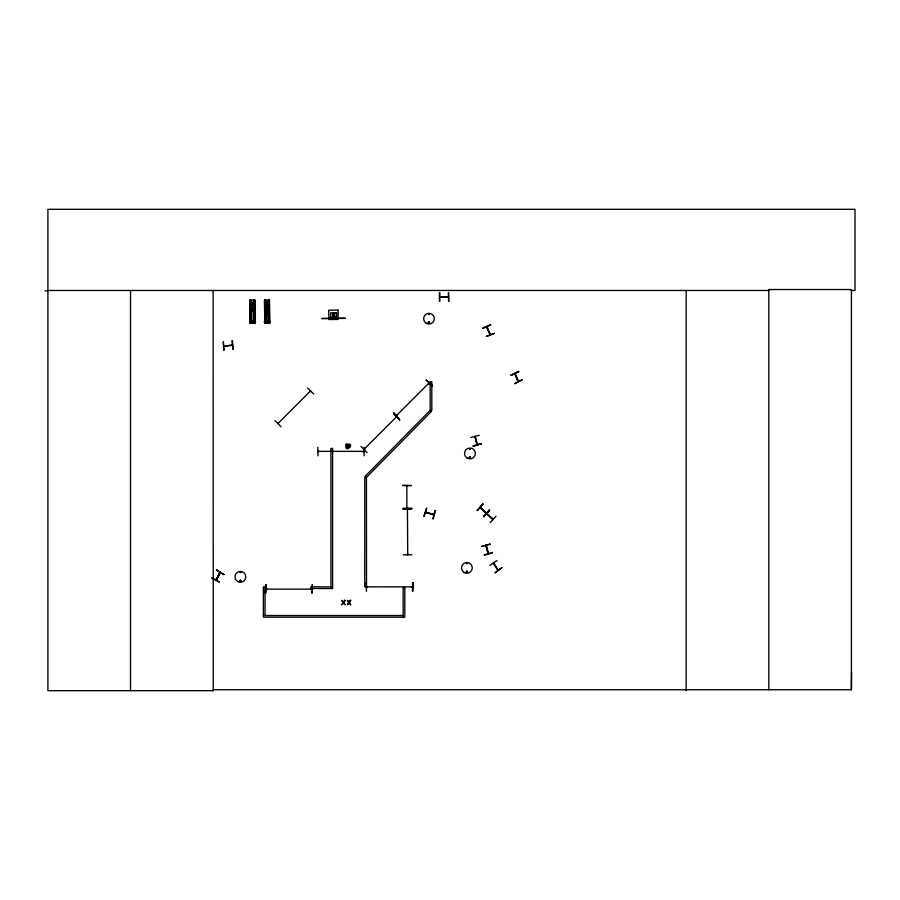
<?xml version="1.0" encoding="UTF-8"?>
<svg xmlns="http://www.w3.org/2000/svg" width="900" height="900" viewBox="0 0 900 900"><rect width="100%" height="100%" fill="white"/><g stroke="black" fill="none" stroke-linecap="round" stroke-linejoin="round"><path stroke-width="1.35" d="M850.793 290.464L855 290.464L855 209.317L47.902 209.317L47.902 690.683L213.255 690.683L213.143 689.738L851.411 689.738L851.535 672.334M517.849 380.835L518.13 381.488M480.206 507.679L486.022 513.304M486.54 513.113L480.42 507.364M493.088 519.188L486.911 513.405M215.64 579.803L216.382 579.116M407.779 509.501L407.43 508.725L407.734 554.771M407.723 554.681L407.812 553.995M239.569 580.658C240.941 583.898 241.594 578.081 239.602 580.871M428.175 322.504C429.615 325.485 430.065 320.434 428.31 322.324M428.423 322.56C429.604 324.844 429.525 320.603 428.49 322.841M429.435 314.348C428.456 312.525 428.535 315.934 429.39 314.123M469.485 448.988L470.407 449.111L469.541 448.886M469.114 457.481C471.859 454.871 469.474 460.654 469.406 456.93M466.425 563.299L467.213 563.76L466.673 563.051M466.391 571.781C467.876 573.93 466.796 569.655 466.515 572.276M347.692 447.705L347.918 446.434L346.522 446.726L347.692 447.705L349.132 447.176L348.941 445.027L346.793 445.219L346.522 446.726M347.918 446.434L348.221 444.69M486.461 546.176L485.921 545.332L488.183 553.545M487.98 552.791L488.531 553.511L486.259 545.265M474.919 436.511L477.101 444.645M477.45 444.623L477.259 443.891M426.532 508.196L423.968 516.409L426.656 508.23M425.767 512.246L433.834 514.755L425.452 512.606M432.855 518.794L435.071 510.48M433.159 518.873L435.42 510.581M267.457 323.055L267.514 322.088M493.358 563.231L497.959 570.082M364.781 449.1L364.027 449.314L396.529 416.812M429.3 383.231L428.659 383.884M219.847 573.199L219.938 572.344M218.857 575.201L220.196 572.501L215.944 579.87M406.845 485.786L406.89 508.68M240.784 572.625L239.917 572.265L240.784 572.501M239.873 580.579C240.232 583.031 241.661 579.195 239.884 580.736M470.452 457.774C470.093 455.321 468.675 459.157 470.452 457.605M346.973 447.368L347.996 445.961M486.675 326.97L490.151 334.733L489.78 333.923M518.501 381.274L515.036 373.534M216.09 580.117L217.53 577.744M364.027 451.665L363.094 451.71L363.848 451.71M448.447 296.809L440.032 297.259M412.493 587.171L411.536 586.879L412.38 587.205M216.034 580.196L220.365 572.704L216.124 580.241M211.984 577.822L219.465 582.075L211.804 578.137M215.966 580.016L220.297 572.524M217.136 578.25L219.229 574.627M277.931 423.416L278.505 422.876M309.892 391.421L310.5 390.938L277.942 423.495M428.771 383.771L429.075 382.973M477.416 444.532L475.211 436.433L475.425 437.085M466.29 571.32C466.043 574.627 468.956 570.476 466.493 571.241M467.426 572.456L467.55 571.523M448.358 296.809L439.965 296.831M317.97 451.361L318.926 451.361L317.993 451.71M266.692 589.151L265.882 588.78L266.636 589.207M311.861 589.185L310.95 588.825L311.906 588.825M367.301 587.171L366.525 587.171M348.12 446.006L348.941 445.027M219.814 572.479L216.09 579.982M477.191 510.48L483.098 504.236M483.57 516.431L489.521 510.221M483.784 516.634L489.611 510.3M495.979 516.251L490.162 522.585M274.984 420.581L281.025 426.713M307.553 388.012L313.706 394.02M310.151 391.759L310.714 391.14M393.559 412.627L399.69 419.94L393.907 413.561M426.116 380.059L432.551 385.796L426.161 380.014M361.012 446.468L367.043 452.599M396.877 415.654L397.395 415.069L396.72 415.755M428.468 383.591L429.007 383.04L396.574 415.474M364.365 449.527L364.579 448.762M399.341 419.006L393.514 412.673M333.9 318.51L328.691 318.33M489.825 565.346L496.98 560.565M498.015 570.173L493.718 562.995M501.84 567.72L494.966 572.906L501.806 567.675M333.787 318.274L334.024 318.51M252.371 323.044L252.945 322.11L252.292 322.054L252.968 322.088M482.659 328.095L490.545 324.641M482.805 328.421L490.669 324.934M486.889 327.589L486.979 326.734M486.394 336.499L494.404 333.349L486.338 336.397M510.941 375.277L518.783 371.734M514.991 374.4L515.149 373.68M348.188 446.119L349.391 445.68M481.894 546.322L490.207 544.14M492.502 552.442L484.234 554.85M484.324 555.154L492.615 552.87M470.869 437.445L479.194 435.274M473.13 445.871L481.455 443.7M311.062 588.803L311.816 588.825L311.13 589.174M232.38 340.774L233.314 349.335M232.279 344.891L223.931 346.32M232.436 345.341L224.044 346.298M448.459 297.202L439.808 297.202M255.026 323.314L254.779 300.015L255.139 323.314L250.166 323.381L249.907 300.094L254.88 300.015M250.268 302.445L254.576 302.4M264.847 302.445L269.145 302.4M250.29 304.031L254.588 303.975M264.87 304.031L269.168 303.975M250.312 306.394L254.621 306.349M264.892 306.394L269.19 306.349M250.335 308.486L254.632 308.441M264.904 308.486L269.213 308.441M250.357 310.86L254.655 310.804M264.938 310.86L269.235 310.804M332.696 313.267L334.609 313.245M332.123 318.049L335.464 318.015M321.907 318.397L345.206 318.15M321.907 318.645L345.206 318.386M332.123 318.645L335.475 318.611M250.47 320.996L254.779 320.951M265.05 320.996L269.347 320.951M249.761 321.683L255.499 321.626M249.761 321.863L255.499 321.806M264.341 321.683L270.067 321.626M264.341 321.863L270.079 321.806M266.861 322.088L267.548 322.088M264.735 323.381L269.707 323.314L269.46 300.015L264.488 300.094L264.757 323.381L264.589 300.082M439.819 292.714L439.762 301.32M448.425 292.657L448.92 301.264M363.994 447.21L364.106 455.816M318.836 451.361L318.06 451.361L364.016 451.361M363.926 451.361L363.161 451.665M317.993 455.816L317.824 447.21M411.874 508.219L403.279 508.309M403.279 508.624L411.874 508.579M403.279 554.805L411.885 554.805M367.301 586.867L366.525 586.879L366.424 477.608L364.759 477.608L364.759 586.856L412.369 586.845M366.469 591.322L366.289 582.727M411.334 485.629L402.728 485.471L411.334 485.449M45 290.801L47.902 290.79M47.902 290.464L768.803 290.464M332.618 586.856L310.95 586.856L310.95 588.533L332.618 588.533L332.618 448.447L330.941 448.447L330.941 586.856M265.95 589.129L311.816 589.129M263.363 615.51L403.144 615.51M498.049 570.173L493.2 563.085M428.985 321.941L429.649 322.324M346.455 445.928L347.715 446.152M348.199 446.243L349.47 446.468M425.666 512.257L433.721 514.373M518.175 381.42L514.744 373.624L518.164 381.577M407.385 554.749L407.419 553.905M216.371 570.217L223.852 574.47M407.756 508.838L407.734 509.591M346.793 445.219L347.771 446.04M348.142 446.355L349.132 447.176M486.641 513.619L492.964 519.525M480.015 507.577L492.896 519.592M393.66 413.82L399.735 419.906M487.08 326.858L490.387 334.474M486.551 326.858L490.061 334.766M347.434 444.757L347.873 445.973M348.041 446.434L348.48 447.637M490.219 544.151L481.928 546.435M485.831 545.332L488.126 553.68M474.795 436.421L477.034 444.78M232.02 340.819L232.999 349.369M334.598 312.772L334.62 314.561L332.707 314.584L332.685 312.784M269.347 300.015L269.606 323.314M269.077 300.015L269.37 323.314M268.886 300.026L269.145 323.314M268.808 300.026L269.044 323.314M268.526 301.399L268.875 323.314M268.582 323.325L268.324 300.026L268.493 323.325M267.964 301.399L268.29 321.952M267.885 323.325L266.569 323.348M266.017 301.444L266.141 323.37M265.365 301.455L265.68 323.37M265.174 301.455L265.399 323.381L265.072 301.455M264.87 300.082L265.072 323.381M254.498 300.015L254.801 323.314M254.317 300.026L254.565 323.314L254.227 301.387M254.036 301.399L254.284 323.314M253.384 301.399L253.71 321.952M253.305 323.325L251.989 323.348M251.674 323.37L251.438 301.444L251.572 323.37M251.381 323.37L251.089 300.071L251.291 323.37M250.785 301.455L250.999 323.37M250.594 300.082L250.819 323.381M250.481 300.082L250.74 323.381M250.245 300.082L250.504 323.381M249.93 300.094L250.268 323.381M448.549 292.657L448.537 301.264M439.38 292.714L439.436 301.32M412.582 582.727L412.639 591.322M265.714 584.674L265.759 593.28M851.411 689.738L851.411 289.53L768.803 289.53L768.803 689.738M686.183 290.464L686.183 690.683M403.144 617.175L403.144 587.779L404.809 587.779L404.809 617.175L263.363 617.175L263.363 586.834L265.039 586.834L265.039 615.51M213.131 290.464L213.255 690.683M130.523 290.464L130.523 690.683M251.572 309.409C252.776 313.054 254.385 306.81 251.572 309.409M266.141 309.409C267.356 313.054 268.954 306.81 266.141 309.409M216.585 569.858L223.796 574.571L216.585 569.858M344.644 600.334L343.541 602.123L341.764 600.334L343.159 602.606L341.719 604.879L343.496 603.056L345.296 604.879L343.879 602.572L345.296 600.334L344.644 600.334M350.224 600.334L349.121 602.123L347.344 600.334L348.739 602.606L347.299 604.879L349.076 603.056L350.876 604.879L349.459 602.572L350.876 600.334L350.224 600.334M482.816 503.978L477.27 510.57L482.794 503.944M489.375 510.086L483.48 516.352L483.919 516.757L489.341 510.064M430.155 410.389L365.04 476.415L366.233 477.585L431.348 411.559L430.155 410.389L430.155 381.724L431.82 381.724L431.82 410.389L430.155 410.389M346.129 444.218C343.665 455.299 357.401 442.609 346.129 444.218M518.636 371.407L510.964 375.334L518.636 371.407M522.315 379.71L514.642 383.636L522.315 379.71M481.421 443.588L473.231 446.265L481.421 443.588M223.357 341.809L223.898 350.404L223.301 341.809M338.062 310.118L328.748 310.219L328.849 319.534L338.164 319.433L338.062 310.118M336.566 312.75L330.716 312.806L330.761 317.115L336.611 317.048L336.566 312.75M334.631 315.394L332.719 315.416L332.73 316.733L334.642 316.71L334.631 315.394M412.942 582.727L412.515 591.322L412.942 582.727M265.826 584.674L265.41 593.28L265.77 584.674M312.356 584.674L311.94 593.28L312.322 584.674M411.334 508.77L402.739 508.984L411.334 508.714M265.95 323.37L265.702 300.071L265.905 323.37M254.002 323.325L253.71 300.026L253.912 323.325M426.296 323.348A5.378 5.378 0 0 0 434.351 318.69A5.378 5.378 0 0 0 426.296 314.044A5.378 5.378 0 0 0 426.296 323.348M467.235 458.168A5.445 5.445 0 0 0 475.391 453.454A5.445 5.445 0 0 0 467.235 448.74A5.445 5.445 0 0 0 467.235 458.168M464.197 572.546A5.378 5.378 0 0 0 472.264 567.889A5.378 5.378 0 0 0 464.197 563.231A5.378 5.378 0 0 0 464.197 572.546M237.656 581.558A5.445 5.445 0 0 0 245.812 576.855A5.445 5.445 0 0 0 237.656 572.141A5.445 5.445 0 0 0 237.656 581.558"/></g></svg>
